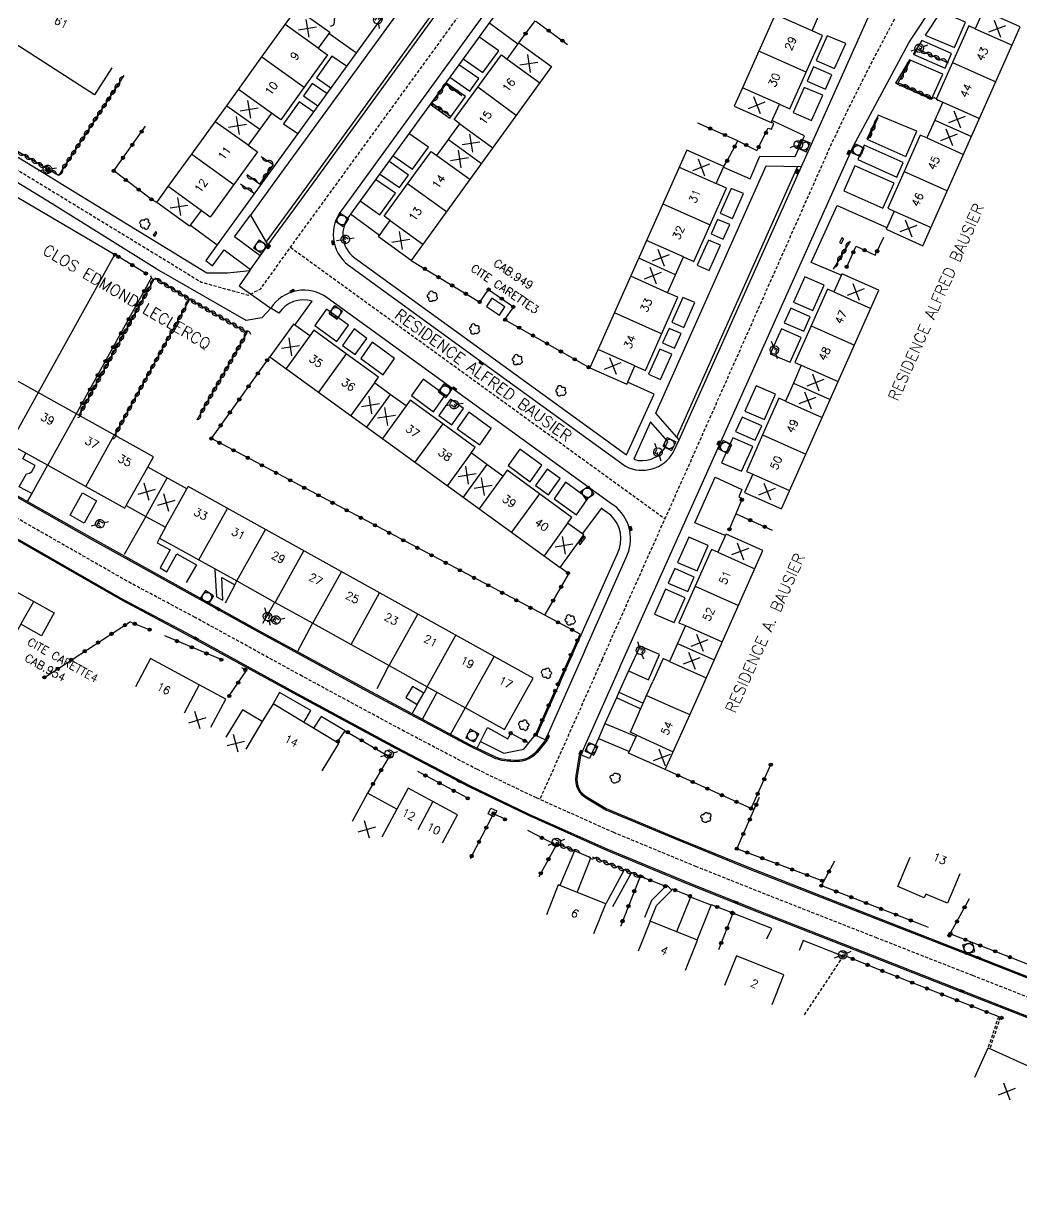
# Model space of a CAD drawing. Header units: millimetres. Extents: x 82000 to 83000, y 144000 to 145000.
# Drawn here: x 82499.8 to 82655.6, y 144637.3 to 144820.2 of the extents above; entities that cross this region are included whole.
import ezdxf
from ezdxf.enums import TextEntityAlignment as Align

# ---------------------------------------------------------------- set-up
doc = ezdxf.new("R2010")
doc.units = ezdxf.units.MM
doc.linetypes.add('DASHED', pattern=[0.75, 0.5, -0.25])
doc.layers.get('0').update_dxf_attribs({"linetype": 'CONTINUOUS'})
for name, color, linetype in [('W0001', 6, 'DASHED'), ('W0008', 7, 'CONTINUOUS'), ('W0100', 7, 'CONTINUOUS'), ('W0112', 1, 'DASHED'), ('W0300', 7, 'CONTINUOUS'), ('W0310', 3, 'CONTINUOUS'), ('W0322', 7, 'CONTINUOUS'), ('W0330', 7, 'CONTINUOUS'), ('W0334', 7, 'CONTINUOUS'), ('W0400', 7, 'CONTINUOUS'), ('W0420', 7, 'CONTINUOUS'), ('W0471', 7, 'CONTINUOUS'), ('W0984', 7, 'CONTINUOUS'), ('W0989', 7, 'CONTINUOUS'), ('W0991', 7, 'CONTINUOUS'), ('W1102', 7, 'CONTINUOUS')]:
    doc.layers.add(name, color=color, linetype=linetype)
doc.styles.get("Standard").update_dxf_attribs({"font": 'romans.shx', "width": 0.85})

# ---------------------------------------------------------------- blocks, each defined once
blk = doc.blocks.new('T471')
for p, q in [((-0.333334, 0.333334), (-0.333334, -0.333334)), ((-0.333334, 0.333334), (0.333334, 0.333334)), ((-0.333334, 0), (0, 0)), ((0.500001, 0.500001), (1.000002, 1.000002)), ((-0.500001, -0.500001), (-1.000002, -1.000002)), ((-0.333334, -0.333334), (0.333334, -0.333334))]:
    blk.add_line(p, q)
blk.add_ellipse((0, 0), major_axis=(0.471405, 0.471405), ratio=1, start_param=5.4977871438, end_param=11.780972451)
blk = doc.blocks.new('t310o')
at = {"color": 0, "linetype": 'Continuous'}
for centre, start, end in [((-0.5, 0.38), 216.8699, 323.1304), ((0.5, -0.37), 36.8699, 143.1303)]:
    blk.add_arc(centre, 0.625, start, end, dxfattribs=at)
blk = doc.blocks.new('t322o')
at = {"color": 0, "linetype": 'Continuous'}
for radius in [0.25, 0.15]:
    blk.add_circle((0, 0), radius, dxfattribs=at)
blk = doc.blocks.new('T300')
for p, q in [((-0.8, 0.51), (-0.86, 0.34)), ((-0.86, 0.34), (-0.86, 0.17)), ((-0.86, 0.17), (-0.74, 0.06)), ((-0.69, 0.63), (-0.8, 0.51)), ((-0.8, -0.06), (-0.74, 0.06)), ((-0.74, 0.06), (-0.69, 0.11)), ((-0.57, 0.69), (-0.69, 0.63)), ((-0.46, 0.69), (-0.57, 0.69)), ((-0.29, 0.63), (-0.46, 0.69)), ((-0.29, 0.63), (-0.17, 0.74)), ((-0.23, 0.57), (-0.29, 0.63)), ((-0.17, 0.74), (-0.06, 0.8)), ((-0.06, 0.8), (0.06, 0.8)), ((0.06, 0.8), (0.23, 0.74)), ((0.23, 0.74), (0.34, 0.63)), ((0.34, 0.63), (0.4, 0.51)), ((0.46, 0.46), (0.34, 0.46)), ((0.4, 0.51), (0.4, 0.46)), ((0.57, 0.4), (0.46, 0.46)), ((0.57, 0.4), (0.69, 0.29)), ((0.69, 0.29), (0.74, 0.17)), ((0.74, 0.06), (0.69, -0.17)), ((0.74, 0.17), (0.74, 0.06)), ((-0.8, -0.17), (-0.8, -0.06)), ((-0.8, -0.23), (-0.8, -0.17)), ((-0.74, -0.34), (-0.8, -0.23)), ((-0.69, -0.4), (-0.74, -0.34)), ((-0.51, -0.46), (-0.69, -0.4)), ((-0.4, -0.46), (-0.51, -0.46)), ((-0.4, -0.46), (-0.34, -0.46)), ((-0.34, -0.46), (-0.34, -0.4)), ((-0.34, -0.51), (-0.34, -0.46)), ((-0.29, -0.63), (-0.34, -0.51)), ((-0.17, -0.74), (-0.29, -0.63)), ((-0.06, -0.8), (-0.17, -0.74)), ((0.06, -0.8), (-0.06, -0.8)), ((0.17, -0.74), (0.06, -0.8)), ((0.23, -0.69), (0.17, -0.74)), ((0.29, -0.46), (0.23, -0.46)), ((0.29, -0.63), (0.23, -0.69)), ((0.46, -0.4), (0.29, -0.46)), ((0.34, -0.51), (0.29, -0.63)), ((0.34, -0.51), (0.34, -0.46)), ((0.57, -0.34), (0.46, -0.4)), ((0.63, -0.29), (0.57, -0.34)), ((0.69, -0.17), (0.63, -0.29))]:
    blk.add_line(p, q)
blk = doc.blocks.new('T400')
for p, q in [((-0.15, 0.3), (0.15, 0.3)), ((-0.15, -0.25), (-0.15, 0.3)), ((-0.15, 0.15), (0.15, 0.15)), ((-0.15, 0), (0.15, 0)), ((0.15, 0.3), (0.15, -0.25)), ((-0.15, -0.15), (0.15, -0.15)), ((-0.15, -0.25), (-0.15, -0.3)), ((-0.15, -0.3), (0.15, -0.3)), ((0.15, -0.3), (0.15, -0.25))]:
    blk.add_line(p, q)
blk = doc.blocks.new('T420')
for p, q in [((0.75, 0.75), (-0.75, 0.75)), ((-0.75, 0.75), (-0.75, -0.75)), ((0.75, 0.75), (0.75, -0.75)), ((0.75, -0.75), (-0.75, -0.75))]:
    blk.add_line(p, q)
blk.add_ellipse((0, 0), major_axis=(-0.53, 0.53), ratio=1, start_param=3.926991, end_param=10.210176)
blk = doc.blocks.new('t991o')
at = {"color": 0, "linetype": 'Continuous'}
for p, q in [((-1, 1), (1, -1)), ((-1, -1), (1, 1))]:
    blk.add_line(p, q, dxfattribs=at)
blk = doc.blocks.new('t112o')
at = {"color": 0, "linetype": 'Continuous'}
for p, q in [((-0.5, 0.5), (0.5, 0.5)), ((-0.5, -0.5), (-0.5, 0.5)), ((0.5, 0.5), (0.5, -0.5)), ((0.5, -0.5), (-0.5, -0.5))]:
    blk.add_line(p, q, dxfattribs=at)

msp = doc.modelspace()

# ---------------------------------------------------------------- linework, layer by layer
at = {"layer": 'W0001'}
msp.add_line((82590.14, 144720.84), (82580.4, 144698.96), dxfattribs=at)
at = {"layer": 'W0001', "flags": 128}
for points in [[(82486.32, 144804.93), (82527.55, 144779.75), (82534.9, 144777.74), (82536.81, 144778.71), (82541.46, 144785.2), (82588.43, 144849.77), (82595.67, 144859.7), (82606.17, 144874.07), (82619.35, 144892.23), (82630.12, 144907.05, 0.405562), (82629.42, 144912.56, 0.409888), (82623.9, 144912), (82620.22, 144907.09), (82621.93, 144899.43, -0.203088), (82620.64, 144894)], [(82590.14, 144720.84), (82604.02, 144751.9), (82625.97, 144801.36, -0.02377), (82644.37, 144835.9), (82656.98, 144849), (82678.01, 144877.92)]]:
    msp.add_lwpolyline(points, format="xyb", dxfattribs=at)
msp.add_lwpolyline([(82541.46, 144785.2), (82599.96, 144742.81)], dxfattribs=at)
at = {"layer": 'W0001'}
msp.add_lwpolyline([(82696.22, 144632.52), (82694.27, 144640.56), (82692.13, 144649.29, 0.211545), (82688.11, 144655.1, 0.04325), (82682.51, 144657.89), (82659.66, 144666.89), (82648.03, 144671.45), (82633.08, 144677.32), (82615.65, 144684.16), (82604.85, 144688.47), (82591.97, 144693.79), (82579.87, 144699.2), (82570.66, 144703.63), (82559.27, 144709.59), (82543.29, 144718.22), (82526.55, 144727.41), (82516.59, 144732.7), (82490.87, 144747.39)], format="xyb", dxfattribs=at)
at = {"layer": 'W0008'}
for points in [[(82487.43, 144806.25), (82504.89, 144795.63), (82505.18, 144795.45), (82528.39, 144781.22), (82531.63, 144781.19), (82535.13, 144781.56), (82537.93, 144785.52), (82543.21, 144792.75), (82585.97, 144851.56), (82616.89, 144894.02), (82618.21, 144895.88, 0.204059), (82618.93, 144898.91), (82616.93, 144907.8), (82621.5, 144913.88, -0.413291), (82631.33, 144914.94, -0.405562), (82632.55, 144905.22), (82608.74, 144872.41, 0.402832), (82610.99, 144864.14), (82642.55, 144850.19), (82646.09, 144848.6, 0.33182), (82654.53, 144850.79), (82675.57, 144879.71)], [(82592.92, 144719.61), (82629.37, 144801.06), (82637.99, 144817.05, -0.015417), (82646.57, 144829.58), (82651.35, 144836.1), (82680.45, 144876.12)], [(82587.36, 144722.06), (82593.88, 144736.76, 0.336362), (82592.42, 144744.54), (82591.27, 144745.37), (82566.64, 144763.22), (82547.17, 144777.3, 0.433841), (82538.38, 144775.71), (82537, 144774.19), (82534.56, 144773.77), (82520.6, 144781.79), (82504.23, 144791.98), (82485.21, 144803.61)], [(82517.99, 144570.84), (82528.08, 144575.26), (82542.47, 144581.22), (82559.14, 144588.08), (82569.27, 144592.16), (82610.48, 144608.96, -0.000649), (82666.74, 144631.93), (82679.08, 144637, -0.070105), (82683.49, 144638.59)]]:
    msp.add_lwpolyline(points, format="xyb", dxfattribs=at)
msp.add_lwpolyline([(82573.42, 144824.07), (82549.51, 144791.11, 0.419948), (82550.51, 144782.4), (82571.68, 144767.07), (82593.8, 144751, 0.397732), (82601.23, 144753.15), (82602.14, 144755.14), (82621.26, 144797.84), (82639.45, 144838.5, 0.283819), (82638.12, 144845.03, 0.076449), (82636.58, 144846.19), (82605.56, 144859.85, 0.347508), (82598.13, 144857.91)], format="xyb", close=True, dxfattribs=at)
at = {"layer": 'W0008', "flags": 128}
for points in [[(82587.36, 144722.06), (82581.29, 144708.33), (82581.53, 144708.23), (82580.03, 144706.37, -0.203352), (82577.25, 144704.9, -0.101216), (82573.55, 144705.32), (82569.49, 144707.29), (82553.41, 144715.9), (82535.97, 144725.4), (82510.4, 144739.58), (82490.34, 144750.9), (82454.08, 144771.33), (82430.13, 144784.81, -0.119046), (82426.17, 144788.5, -0.194916), (82424.71, 144795.71, -0.162122), (82427.96, 144801.55), (82429.39, 144802.85), (82429.52, 144802.7), (82441.26, 144812.31), (82448.13, 144817.76, -0.183849), (82454, 144819.62, -0.078978), (82461.1, 144818.07, -0.076469), (82468.05, 144814.04), (82485.21, 144803.61)], [(82489.5, 144744.97), (82515.25, 144730.26), (82525.23, 144724.97), (82541.96, 144715.78), (82557.97, 144707.14), (82569.41, 144701.15), (82578.7, 144696.68), (82590.87, 144691.24), (82603.81, 144685.89), (82614.63, 144681.58), (82632.06, 144674.73), (82647.01, 144668.86), (82658.64, 144664.3), (82681.49, 144655.3, -0.04325), (82686.66, 144652.73, -0.214349), (82689.41, 144648.71), (82690.61, 144643.82, -0.18763), (82690.29, 144641.4, -0.06081), (82689.1, 144639.75), (82688.92, 144639.9), (82688.4, 144639.6), (82683.49, 144638.59)], [(82592.92, 144719.61), (82586.78, 144705.84), (82586.57, 144705.89), (82586.02, 144702.66, 0.328322), (82587.83, 144699.07), (82590.69, 144697.37), (82601.87, 144692.7), (82612.89, 144688.21), (82624.44, 144683.68), (82647.17, 144674.78), (82671.25, 144665.32), (82685.08, 144659.89, -0.078821), (82690.54, 144656.69, -0.164736), (82694.86, 144649.74), (82696.68, 144644.35, 0.027847), (82697.35, 144642.69, 0.310995), (82699.57, 144641.39), (82699.62, 144641.59), (82700.66, 144641.5), (82711.09, 144641.95)]]:
    msp.add_lwpolyline(points, format="xyb", dxfattribs=at)
at = {"layer": 'W0100'}
for points in [[(82610.77, 144807.24), (82616.54, 144804.71), (82617.81, 144807.56), (82619.46, 144806.83), (82624.55, 144818.29), (82622.92, 144818.99), (82624.16, 144821.79), (82625.4, 144824.59), (82627.05, 144823.86), (82629.58, 144829.59), (82632.15, 144835.35), (82630.48, 144836.04), (82631.72, 144838.92), (82625.98, 144841.47), (82624.7, 144838.6), (82622.19, 144832.86), (82619.64, 144827.15), (82618.4, 144824.36), (82617.15, 144821.55), (82614.6, 144815.84), (82612.06, 144810.12)], [(82542.43, 144822.47), (82547.58, 144818.8), (82545.79, 144816.31), (82547.24, 144815.27), (82543.62, 144810.2), (82539.95, 144805.1), (82538.5, 144806.15), (82534.84, 144801.14), (82536.29, 144800.09), (82532.61, 144795.01), (82528.94, 144789.93), (82527.49, 144790.97), (82525.7, 144788.49), (82520.57, 144792.19), (82522.38, 144794.68), (82526.05, 144799.75), (82529.7, 144804.8), (82531.52, 144807.31), (82533.34, 144809.83), (82537, 144814.93), (82540.65, 144819.99)], [(82649.68, 144822.18), (82649.65, 144822.12), (82648.41, 144819.33), (82647.41, 144819.77), (82644.86, 144814.04), (82642.32, 144808.33), (82643.33, 144807.88), (82642.08, 144805.07), (82640.84, 144802.28), (82639.83, 144802.74), (82637.28, 144797.02), (82634.75, 144791.31), (82635.74, 144790.87), (82634.48, 144788.02), (82640.24, 144785.44), (82655.44, 144819.62)], [(82588.21, 144766.36), (82593.98, 144763.83), (82595.24, 144766.68), (82596.89, 144765.96), (82601.98, 144777.41), (82600.35, 144778.11), (82601.6, 144780.92), (82602.84, 144783.71), (82604.48, 144782.98), (82607.02, 144788.71), (82609.56, 144794.44), (82607.92, 144795.16), (82609.13, 144797.84), (82603.36, 144800.37)], [(82627.59, 144781.08), (82627.56, 144781.02), (82626.32, 144778.23), (82625.33, 144778.67), (82622.77, 144772.95), (82620.23, 144767.23), (82621.24, 144766.78), (82620, 144763.97), (82618.75, 144761.18), (82617.75, 144761.65), (82615.19, 144755.92), (82612.66, 144750.21), (82613.66, 144749.77), (82612.39, 144746.92), (82618.15, 144744.34), (82633.35, 144778.52)], [(82574.94, 144775.88), (82572.91, 144777.25), (82572.06, 144775.98), (82574.09, 144774.61)], [(82583.59, 144735.19), (82587.28, 144740.28), (82584.75, 144742.11), (82585.41, 144743.02), (82580.35, 144746.7), (82575.28, 144750.38), (82574.63, 144749.48), (82572.15, 144751.28), (82569.67, 144753.08), (82570.31, 144753.96), (82565.24, 144757.65), (82560.17, 144761.32), (82559.53, 144760.42), (82557.04, 144762.23), (82554.56, 144764.02), (82555.23, 144764.91), (82550.16, 144768.59), (82545.1, 144772.26), (82544.46, 144771.38), (82541.94, 144773.2), (82538.22, 144768.11)], [(82439.96, 144753.64), (82444.42, 144761.69), (82450.54, 144758.3), (82456.48, 144755.02), (82462.43, 144751.74), (82468.37, 144748.43), (82474.32, 144745.12), (82480.28, 144741.82), (82486.19, 144738.49), (82492.14, 144735.18), (82498.24, 144731.78), (82498.18, 144731.67), (82501.35, 144729.9), (82504.57, 144728.09), (82502.57, 144724.53), (82499.36, 144726.33), (82497.99, 144723.9), (82494.85, 144725.64), (82493.79, 144723.73)]]:
    msp.add_lwpolyline(points, close=True, dxfattribs=at)
for points in [[(82513.56, 144813.25), (82510.86, 144809.04), (82493.84, 144819.95), (82496.53, 144824.16)], [(82582.24, 144813.44), (82560.3, 144783.12), (82555.2, 144786.82), (82557.04, 144789.37), (82556.09, 144790.06), (82559.74, 144795.12), (82563.43, 144800.19), (82564.32, 144799.55), (82566.03, 144801.87), (82566.26, 144802.18), (82567.93, 144804.49), (82567.03, 144805.15), (82570.7, 144810.19), (82574.41, 144815.25), (82575.29, 144814.61), (82577.14, 144817.14), (82582.24, 144813.44)], [(82497.62, 144754.46), (82503.56, 144751.16), (82509.49, 144747.87), (82515.6, 144744.48), (82515.82, 144744.87), (82518.88, 144743.17), (82521.95, 144741.47), (82521.02, 144739.79), (82527.15, 144736.39), (82533.08, 144733.1), (82539.07, 144729.73), (82544.97, 144726.48), (82550.92, 144723.19), (82556.87, 144719.87), (82562.82, 144716.58), (82568.78, 144713.27), (82574.88, 144709.88), (82579.36, 144717.92), (82525.49, 144747.82), (82525.29, 144747.47), (82519.16, 144750.88), (82520.04, 144752.46), (82484.04, 144772.5)], [(82609.48, 144740.42), (82609.45, 144740.36), (82608.21, 144737.57), (82607.22, 144738.01), (82604.66, 144732.28), (82602.12, 144726.56), (82603.13, 144726.12), (82601.89, 144723.31), (82600.64, 144720.52), (82599.64, 144720.98), (82598.03, 144717.37)], [(82599.99, 144703.64), (82604.81, 144714.39), (82615.24, 144737.85), (82609.48, 144740.42)], [(82529.01, 144710.24), (82531.36, 144714.65), (82527.2, 144716.86), (82519.62, 144720.97), (82517.24, 144716.57)], [(82599.99, 144703.64), (82594.26, 144706.19), (82595.55, 144709.01), (82594.54, 144709.47), (82597.08, 144715.21), (82598.03, 144717.37)], [(82546.4, 144703.46), (82548.99, 144707.73), (82538.77, 144713.92), (82537.03, 144711.12), (82533.94, 144712.97), (82531.38, 144708.68)], [(82565.19, 144692.17), (82567.56, 144696.57), (82559.85, 144700.73), (82558.09, 144697.46), (82553.48, 144699.94), (82551.11, 144695.54)], [(82646.01, 144687.36), (82644.08, 144682.75), (82640.68, 144684.18), (82640.45, 144683.62), (82637.05, 144685.05), (82636.32, 144685.35), (82638.25, 144689.96)], [(82588.86, 144678.04), (82590.7, 144682.69), (82583.28, 144685.62), (82581.44, 144680.97)], [(82603.16, 144672.33), (82605.02, 144676.97), (82597.61, 144679.94), (82595.75, 144675.3)], [(82616.69, 144666.94), (82618.53, 144671.59), (82611.11, 144674.54), (82609.26, 144669.89)], [(82648.35, 144655.6), (82650.4, 144660.16), (82660.44, 144655.66), (82658.39, 144651.1)]]:
    msp.add_lwpolyline(points, dxfattribs=at)
at = {"layer": 'W0112'}
for p, q in [((82652.04, 144665.04), (82650.4, 144660.16)), ((82652.32, 144664.93), (82650.67, 144660.04))]:
    msp.add_line(p, q, dxfattribs=at)
msp.add_lwpolyline([(82627.76, 144674.52), (82621.55, 144665.16)], dxfattribs=at)
at = {"layer": 'W0310'}
for p, q in [((82508.42, 144758.93), (82520.23, 144780.31)), ((82514, 144755.82), (82525.69, 144776.99))]:
    msp.add_line(p, q, dxfattribs=at)
for points in [[(82638.92, 144815.32), (82639.36, 144816.18), (82644.19, 144814.03)], [(82641.7, 144808.45), (82636.36, 144810.88), (82638.32, 144814.4)], [(82566.38, 144805.67), (82563.56, 144807.7), (82565.77, 144810.68), (82568.21, 144808.89)], [(82631.67, 144802.07), (82633.24, 144805.45)], [(82536.87, 144799.4), (82538.78, 144798.12), (82536.6, 144795.04), (82534.68, 144796.5)], [(82533.66, 144795.11), (82535.85, 144793.58)], [(82628.85, 144786.18), (82626.22, 144781.8)], [(82526.89, 144758.27), (82534.72, 144771.89), (82525.73, 144777.05), (82520.27, 144780.37)], [(82585.67, 144691.02), (82583.24, 144691.96)], [(82593.6, 144687.96), (82588.62, 144689.93)], [(82595.93, 144686.95), (82594.71, 144687.51)]]:
    msp.add_lwpolyline(points, dxfattribs=at)
at = {"layer": 'W0310', "flags": 128}
msp.add_lwpolyline([(82515.44, 144812.04), (82505.23, 144796.43), (82491.08, 144804.68)], dxfattribs=at)
at = {"layer": 'W0310'}
msp.add_lwpolyline([(82550.84, 144782.16, 0.000276), (82550.85, 144782.15, 0.44024)], format="xyb", dxfattribs=at)
at = {"layer": 'W0322'}
for p, q in [((82577.14, 144817.14), (82579.65, 144820.59)), ((82579.77, 144820.5), (82584.74, 144816.88)), ((82611.33, 144801.85), (82605.08, 144804.6)), ((82502.07, 144762.46), (82514.05, 144784.06)), ((82508.01, 144759.16), (82519.82, 144780.53)), ((82610.02, 144741.16), (82612.05, 144745.99))]:
    msp.add_line(p, q, dxfattribs=at)
for points in [[(82513.85, 144797.15), (82518.83, 144804.13)], [(82609.67, 144798.72), (82611.33, 144801.85), (82614.3, 144800.31), (82616.09, 144803.8)], [(82484.39, 144802.09), (82493.35, 144796.23), (82514.05, 144784.06)], [(82519.74, 144792.69), (82513.85, 144797.15)], [(82628.33, 144782.16), (82629.79, 144785.38), (82632.79, 144783.99), (82634.13, 144786.76)], [(82518.88, 144781.12), (82514.05, 144784.06)], [(82560.3, 144783.12), (82571.05, 144776.63), (82572.41, 144778.6), (82576.27, 144775.91), (82574.9, 144773.95), (82588.21, 144766.36)], [(82581.16, 144727.73), (82529.1, 144755.34), (82538.22, 144768.11)], [(82611.05, 144743.6), (82616.67, 144741.05)], [(82583.23, 144716.96), (82586.7, 144724.8), (82581.16, 144727.73), (82584.91, 144734.22), (82583.59, 144735.19)], [(82503.02, 144718.04), (82516.47, 144726.75)], [(82519.46, 144725.48), (82516.58, 144726.63)], [(82530.65, 144720.81), (82521.81, 144724.5)], [(82531.9, 144715.13), (82534.58, 144719.09), (82533.86, 144719.5)], [(82575.85, 144709.33), (82578.66, 144707.79), (82579.74, 144709.08), (82582.82, 144716)], [(82548.86, 144708.01), (82550.01, 144709.7), (82556.89, 144705.69), (82553.48, 144699.94)], [(82613.4, 144697.57), (82616.49, 144704.44)], [(82569.14, 144699.15), (82561.35, 144703.35)], [(82613.4, 144697.57), (82599.99, 144703.64)], [(82611.17, 144691.28), (82614.73, 144699.32)], [(82573.18, 144696.8), (82569.53, 144689.69)], [(82574.96, 144695.87), (82573.23, 144696.71)], [(82582.95, 144691.83), (82578.52, 144694.11)], [(82582.95, 144691.83), (82580.24, 144686.86)], [(82624.5, 144686.28), (82611.17, 144691.28)], [(82624.37, 144685.51), (82626.47, 144689.37)], [(82596.06, 144686.96), (82593, 144679.15)], [(82599.99, 144685.42), (82596.06, 144686.96)], [(82603.86, 144683.87), (82601.09, 144684.98)], [(82624.37, 144685.51), (82639.99, 144679.43)], [(82610.43, 144681.27), (82607.24, 144682.51)], [(82644.35, 144677.72), (82647.49, 144683.48)], [(82610.57, 144681.19), (82608.31, 144675.46)], [(82644.53, 144677.98), (82688.85, 144660.66), (82692.66, 144658.97)], [(82652.51, 144664.86), (82633.55, 144672.33), (82627.84, 144674.65)]]:
    msp.add_lwpolyline(points, dxfattribs=at)
at = {"layer": 'W0330'}
msp.add_lwpolyline([(82518.87, 144743.18), (82515.51, 144737.23)], dxfattribs=at)
at = {"layer": 'W0334'}
for p, q in [((82590.01, 144744.44), (82587.04, 144740.45)), ((82532.76, 144732.5), (82533.09, 144733.09)), ((82561.26, 144713.81), (82562.27, 144715.58)), ((82639.99, 144679.43), (82641.06, 144679.04))]:
    msp.add_line(p, q, dxfattribs=at)
for points in [[(82619.6, 144913.73), (82615.39, 144908.13), (82617.52, 144898.63, -0.201871), (82617.05, 144896.72), (82615.72, 144894.86), (82585.46, 144853.29), (82579.58, 144854.05), (82530.03, 144785.59)], [(82637.03, 144844, 0.069437), (82635.98, 144844.83), (82604.96, 144858.49, 0.346809), (82599.32, 144857.02), (82574.62, 144823.19), (82550.81, 144790.37), (82550.67, 144790.17, 0.418435), (82551.41, 144783.6), (82572.56, 144768.28), (82593.92, 144752.77), (82598.26, 144762.28), (82594.11, 144764.14)], [(82542.15, 144773.05), (82544.84, 144776.81, 0.333498), (82539.64, 144774.9), (82538.38, 144775.71)], [(82585.95, 144722.68), (82592.53, 144737.4, 0.3339), (82591.47, 144743.37), (82590.46, 144744.1), (82590, 144744.44)], [(82586.78, 144705.84), (82586.64, 144705.1), (82586.22, 144702.63, 0.32889), (82587.92, 144699.25), (82590.78, 144697.55), (82601.95, 144692.88), (82612.97, 144688.4), (82624.51, 144683.87), (82647.25, 144674.97), (82671.33, 144665.5), (82685.15, 144660.08, -0.078821), (82690.67, 144656.84, -0.164543), (82695.05, 144649.79), (82696.87, 144644.41, 0.027847), (82697.53, 144642.77, 0.264616), (82699.2, 144641.59), (82699.62, 144641.59)]]:
    msp.add_lwpolyline(points, format="xyb", dxfattribs=at)
for points in [[(82585.97, 144851.56), (82580.33, 144852.3), (82539.27, 144795.84), (82535.2, 144790.21), (82537.93, 144785.52)], [(82537.65, 144785.99), (82542.8, 144793.05), (82585.41, 144851.64)], [(82576.99, 144816.94), (82572.61, 144820.14)], [(82547.45, 144818.62), (82551.64, 144815.68)], [(82568.42, 144814.65), (82571.51, 144812.49), (82573.99, 144815.89), (82570.9, 144818.06)], [(82550.21, 144813.47), (82547.91, 144815.05), (82545.52, 144811.68), (82547.78, 144810.12)], [(82566.34, 144811.77), (82569.45, 144809.6), (82570.86, 144811.55), (82567.75, 144813.72)], [(82547.15, 144809.24), (82544.87, 144810.8), (82543.47, 144808.84), (82545.73, 144807.28)], [(82563.27, 144807.54), (82566.36, 144805.38), (82568.79, 144808.73), (82565.7, 144810.89)], [(82545.06, 144806.36), (82542.83, 144807.9), (82540.37, 144804.47), (82542.59, 144802.95)], [(82609.07, 144797.7), (82613.27, 144795.9), (82614.78, 144799.42), (82620.29, 144799.36), (82621.76, 144802.61), (82616.66, 144804.98)], [(82616.09, 144803.8), (82616.56, 144803.64), (82616.96, 144804.52), (82616.51, 144804.73)], [(82557.47, 144799.55), (82560.54, 144797.42), (82563.02, 144800.83), (82559.95, 144802.96)], [(82555.38, 144796.68), (82558.49, 144794.52), (82559.9, 144796.48), (82556.8, 144798.63)], [(82602.14, 144755.14), (82598.51, 144759.32), (82615.76, 144797.92), (82621.26, 144797.84)], [(82601.78, 144755.56), (82620.71, 144797.85)], [(82609.13, 144797.84), (82609.67, 144798.72)], [(82552.32, 144792.45), (82555.42, 144790.29), (82557.84, 144793.65), (82554.75, 144795.8)], [(82520.57, 144792.19), (82519.74, 144792.69)], [(82627.48, 144780.84), (82622.78, 144782.85), (82626.82, 144791.74), (82634.59, 144788.27)], [(82536.75, 144783.85), (82532.71, 144786.82), (82535.2, 144790.21)], [(82555.37, 144787.07), (82550.81, 144790.37)], [(82525.83, 144788.67), (82530.03, 144785.59), (82528.22, 144783.12), (82529.28, 144782.31), (82531.11, 144784.79), (82535.24, 144781.71)], [(82501.04, 144746.74), (82499.1, 144747.81), (82500.24, 144749.84), (82500.71, 144749.91), (82501.04, 144750.18), (82501.58, 144751.11), (82499.64, 144752.18), (82500.14, 144753.06)], [(82503.51, 144751.19), (82501.04, 144746.74), (82500.34, 144745.49)], [(82609.37, 144740.17), (82604.61, 144742.16), (82607.79, 144749.3), (82611.95, 144747.4), (82611.47, 144746.21), (82612.05, 144745.99)], [(82521.02, 144739.79), (82520.62, 144739.06), (82522.67, 144737.95), (82521.09, 144735.12), (82522.13, 144734.53), (82523.73, 144737.34), (82526.77, 144735.62), (82525.17, 144732.85)], [(82529.66, 144734.86), (82529.92, 144730.61), (82530.92, 144730.08), (82530.76, 144733.61), (82532.76, 144732.5), (82531.24, 144729.62)], [(82537.15, 144726.51), (82539.02, 144729.76)], [(82544.91, 144726.52), (82542.54, 144722.08)], [(82581.25, 144708.27), (82579.89, 144708.89), (82585.95, 144722.68)], [(82556.84, 144719.89), (82554.97, 144716.27)], [(82594.24, 144719.04), (82592.74, 144715.71), (82592.38, 144714.83), (82590.58, 144710.82), (82589.54, 144708.5), (82588.15, 144705.35), (82586.83, 144705.95)], [(82543.57, 144711.01), (82544.66, 144712.86), (82539.76, 144715.68), (82538.77, 144713.92)], [(82562.82, 144716.58), (82562.27, 144715.58), (82560.54, 144716.59), (82559.49, 144714.89), (82561.26, 144713.81), (82560.47, 144712.39)], [(82562.07, 144711.53), (82564.38, 144715.71)], [(82592.74, 144715.71), (82596.56, 144714.03)], [(82568.75, 144713.29), (82566.44, 144709.17)], [(82596.15, 144713.11), (82592.38, 144714.83)], [(82550.01, 144709.7), (82546.25, 144711.95), (82545.08, 144710.1)], [(82570.63, 144706.96), (82571.16, 144708.04), (82572.21, 144710.21), (82575.42, 144708.45), (82575.85, 144709.33)], [(82590.58, 144710.82), (82595.44, 144708.78)], [(82571.16, 144708.04), (82574.79, 144706.2), (82577.89, 144706.8), (82578.66, 144707.79)], [(82589.54, 144708.5), (82594.39, 144706.47)], [(82586.25, 144684.45), (82588.38, 144689.84), (82585.84, 144690.95), (82583.55, 144685.51)], [(82591.8, 144682.24), (82594.71, 144687.51), (82593.6, 144687.96), (82590.7, 144682.69)], [(82597.63, 144679.94), (82598.63, 144682.42), (82601.04, 144684.81), (82600.23, 144685.6), (82597.82, 144683.21), (82596.75, 144680.55)], [(82604.95, 144677), (82607.15, 144682.48), (82603.95, 144683.73), (82601.76, 144678.28)], [(82615.88, 144677.18), (82616.62, 144678.81), (82610.57, 144681.19)], [(82627.75, 144674.49), (82621.54, 144676.95), (82620.92, 144675.36)]]:
    msp.add_lwpolyline(points, dxfattribs=at)
for points in [[(82646.87, 144820.37), (82643.05, 144822.05), (82640.57, 144818.34), (82645.15, 144816.43)], [(82623.57, 144814.37), (82626.45, 144813.12), (82628.19, 144817.01), (82625.29, 144818.25)], [(82644.71, 144815.45), (82640.04, 144817.5), (82638.69, 144815.37), (82643.72, 144813.19)], [(82643.32, 144812.23), (82638.16, 144814.47), (82635.97, 144810.84), (82641.57, 144808.35)], [(82626.02, 144812.16), (82623.14, 144813.41), (82622.14, 144811.15), (82625, 144809.88)], [(82624.58, 144808.96), (82621.71, 144810.18), (82619.96, 144806.24), (82622.82, 144805)], [(82639.29, 144803.35), (82633.27, 144805.84), (82631.48, 144802.1), (82637.57, 144799.4)], [(82637.13, 144798.43), (82631.05, 144801.14), (82630.06, 144798.89), (82636.15, 144796.17)], [(82635.74, 144795.2), (82629.62, 144797.92), (82627.87, 144794.04), (82633.99, 144791.33)], [(82608.59, 144790.52), (82610.5, 144789.7), (82612.23, 144793.59), (82610.31, 144794.41)], [(82607.16, 144787.3), (82609.05, 144786.47), (82610.07, 144788.74), (82608.16, 144789.57)], [(82520.36, 144787.61), (82520.01, 144787.09), (82520.26, 144786.92), (82520.61, 144787.44)], [(82604.99, 144782.4), (82606.87, 144781.58), (82608.63, 144785.53), (82606.73, 144786.34)], [(82627.5, 144785.81), (82627.85, 144786.52), (82627.57, 144786.66), (82627.21, 144785.96)], [(82623.06, 144775.33), (82624.79, 144779.27), (82621.77, 144780.58), (82620.01, 144776.63)], [(82601, 144773.49), (82602.88, 144772.67), (82604.62, 144776.56), (82602.73, 144777.37)], [(82548.7, 144770.48), (82550.54, 144773.06), (82547.09, 144775.56), (82545.28, 144773)], [(82618.57, 144773.42), (82621.64, 144772.09), (82622.63, 144774.36), (82619.59, 144775.7)], [(82551.57, 144768.45), (82553.4, 144770.98), (82551.39, 144772.45), (82549.56, 144769.88)], [(82599.57, 144770.27), (82601.44, 144769.44), (82602.46, 144771.72), (82600.58, 144772.53)], [(82621.23, 144771.13), (82618.14, 144772.46), (82616.4, 144768.57), (82619.48, 144767.25)], [(82555.93, 144765.31), (82557.73, 144767.84), (82554.24, 144770.39), (82552.43, 144767.82)], [(82597.4, 144765.37), (82599.25, 144764.56), (82601.02, 144768.5), (82599.14, 144769.3)], [(82563.78, 144759.53), (82565.62, 144762.11), (82562.16, 144764.61), (82560.35, 144762.05)], [(82612.4, 144759.62), (82615.48, 144758.31), (82617.21, 144762.25), (82614.17, 144763.57)], [(82566.65, 144757.5), (82568.48, 144760.03), (82566.47, 144761.5), (82564.64, 144758.93)], [(82571.01, 144754.36), (82572.81, 144756.89), (82569.32, 144759.44), (82567.51, 144756.87)], [(82611.98, 144758.69), (82610.97, 144756.41), (82614.06, 144755.07), (82615.05, 144757.33)], [(82608.8, 144751.56), (82611.9, 144750.23), (82613.65, 144754.1), (82610.54, 144755.45)], [(82578.89, 144748.59), (82580.72, 144751.17), (82577.27, 144753.67), (82575.46, 144751.11)], [(82581.75, 144746.56), (82583.59, 144749.09), (82581.57, 144750.56), (82579.74, 144748)], [(82586.12, 144743.42), (82587.92, 144745.95), (82584.42, 144748.5), (82582.62, 144745.93)], [(82511.17, 144745.63), (82509.23, 144742.11), (82507.04, 144743.36), (82508.99, 144746.88)], [(82586.78, 144739.39), (82586.47, 144738.92), (82586.72, 144738.74), (82587.04, 144739.22)], [(82587.26, 144740.06), (82586.82, 144739.47), (82587.07, 144739.28), (82587.51, 144739.88)], [(82604.95, 144734.67), (82606.68, 144738.61), (82603.67, 144739.92), (82601.9, 144735.97)], [(82600.46, 144732.76), (82603.53, 144731.43), (82604.52, 144733.69), (82601.48, 144735.04)], [(82603.12, 144730.47), (82600.04, 144731.8), (82598.3, 144727.91), (82601.37, 144726.59)], [(82594.24, 144719.04), (82597.37, 144717.64), (82599.1, 144721.59), (82596.06, 144722.91)]]:
    msp.add_lwpolyline(points, close=True, dxfattribs=at)
at = {"layer": 'W0334', "flags": 128}
for points in [[(82581.29, 144708.33), (82581.03, 144707.93), (82579.87, 144706.5, -0.203352), (82577.24, 144705.1, -0.10084), (82573.63, 144705.51), (82569.58, 144707.47), (82553.5, 144716.07), (82536.06, 144725.58), (82510.5, 144739.76), (82490.44, 144751.08), (82454.18, 144771.5), (82430.23, 144784.98, -0.119046), (82426.34, 144788.61, -0.194916), (82424.91, 144795.67, -0.16211), (82428.09, 144801.4), (82428.9, 144802.13), (82429.52, 144802.7)], [(82489.4, 144744.8), (82515.16, 144730.08), (82525.14, 144724.79), (82541.86, 144715.6), (82557.87, 144706.96), (82569.32, 144700.97), (82578.62, 144696.5), (82590.79, 144691.06), (82603.73, 144685.71), (82614.55, 144681.39), (82631.99, 144674.54), (82646.94, 144668.67), (82658.57, 144664.11), (82681.42, 144655.12, -0.04325), (82686.56, 144652.56, -0.214626), (82689.22, 144648.67), (82690.41, 144643.78, -0.18763), (82690.11, 144641.5, -0.052019), (82689.15, 144640.1), (82688.92, 144639.9)]]:
    msp.add_lwpolyline(points, format="xyb", dxfattribs=at)
msp.add_lwpolyline([(82535.13, 144781.56), (82533.44, 144779.2), (82538.38, 144775.71)], dxfattribs=at)
at = {"layer": 'W0334'}
msp.add_lwpolyline([(82597.71, 144757.94), (82595.08, 144752.09, 0.34845), (82599.9, 144753.85), (82600.37, 144754.88)], format="xyb", close=True, dxfattribs=at)
at = {"layer": 'W1102'}
for p, q in [((82545.79, 144816.31), (82540.65, 144819.99)), ((82537, 144814.93), (82543.62, 144810.2)), ((82575.29, 144814.61), (82580.4, 144810.89)), ((82576.72, 144805.81), (82570.7, 144810.19)), ((82538.5, 144806.15), (82533.34, 144809.83)), ((82531.52, 144807.31), (82536.67, 144803.64)), ((82534.84, 144801.14), (82529.7, 144804.8)), ((82567.93, 144804.49), (82573.06, 144800.76)), ((82566.14, 144802.03), (82571.27, 144798.29)), ((82526.05, 144799.75), (82532.61, 144795.01)), ((82564.32, 144799.55), (82569.49, 144795.82)), ((82602.17, 144797.7), (82607.92, 144795.16)), ((82527.49, 144790.97), (82522.38, 144794.68)), ((82565.81, 144790.73), (82559.74, 144795.12)), ((82599.62, 144791.98), (82607.02, 144788.71)), ((82497.62, 144754.46), (82502.07, 144762.46)), ((82503.56, 144751.16), (82508.01, 144759.16)), ((82509.49, 144747.87), (82513.93, 144755.86)), ((82515.82, 144744.87), (82519.16, 144750.88)), ((82518.88, 144743.17), (82522.22, 144749.18)), ((82521.95, 144741.47), (82525.29, 144747.47)), ((82527.15, 144736.39), (82531.61, 144744.42)), ((82533.08, 144733.1), (82537.54, 144741.13)), ((82539.07, 144729.73), (82543.54, 144737.8)), ((82544.97, 144726.48), (82549.44, 144734.53)), ((82499.36, 144726.33), (82501.35, 144729.9)), ((82550.92, 144723.19), (82555.38, 144731.23)), ((82556.87, 144719.87), (82561.34, 144727.92)), ((82562.82, 144716.58), (82567.29, 144724.62)), ((82568.78, 144713.27), (82573.25, 144721.31)), ((82527.2, 144716.86), (82524.84, 144712.46)), ((82597.08, 144715.21), (82601.65, 144713.19)), ((82601.65, 144713.19), (82603.83, 144712.22)), ((82537.03, 144711.12), (82534.47, 144706.83)), ((82595.55, 144709.01), (82600.09, 144706.93)), ((82600.09, 144706.93), (82601.23, 144706.42)), ((82563.7, 144698.65), (82561.33, 144694.24)), ((82558.09, 144697.46), (82555.71, 144693.06))]:
    msp.add_line(p, q, dxfattribs=at)
at = {"layer": 'W1102', "flags": 128}
for points in [[(82622.92, 144818.99), (82617.15, 144821.55)], [(82648.41, 144819.33), (82654.17, 144816.76)], [(82621.99, 144812.55), (82614.6, 144815.84)], [(82644.86, 144814.04), (82651.62, 144811.04)], [(82617.81, 144807.56), (82612.06, 144810.12)], [(82643.33, 144807.88), (82649.08, 144805.32)], [(82642.08, 144805.07), (82647.83, 144802.52)], [(82640.84, 144802.28), (82646.59, 144799.72)], [(82637.28, 144797.02), (82644.05, 144794.01)], [(82635.74, 144790.87), (82641.51, 144788.3)], [(82602.84, 144783.71), (82597.08, 144786.27)], [(82601.6, 144780.92), (82595.84, 144783.48)], [(82600.35, 144778.11), (82594.59, 144780.67)], [(82626.32, 144778.23), (82632.08, 144775.67)], [(82599.43, 144771.67), (82592.04, 144774.96)], [(82622.77, 144772.95), (82629.53, 144769.94)], [(82544.46, 144771.38), (82540.76, 144766.27)], [(82550.16, 144768.59), (82545.81, 144762.6)], [(82595.24, 144766.68), (82589.49, 144769.24)], [(82621.24, 144766.78), (82626.99, 144764.22)], [(82554.56, 144764.02), (82550.87, 144758.93)], [(82620, 144763.97), (82625.74, 144761.42)], [(82557.04, 144762.23), (82553.35, 144757.13)], [(82618.75, 144761.18), (82624.5, 144758.62)], [(82559.53, 144760.42), (82555.83, 144755.33)], [(82565.24, 144757.65), (82560.9, 144751.66)], [(82615.19, 144755.92), (82621.96, 144752.91)], [(82569.67, 144753.08), (82565.97, 144747.98)], [(82572.15, 144751.28), (82568.44, 144746.18)], [(82613.66, 144749.77), (82619.42, 144747.2)], [(82574.63, 144749.48), (82570.93, 144744.38)], [(82580.35, 144746.7), (82575.99, 144740.7)], [(82584.75, 144742.11), (82581.06, 144737.03)], [(82608.21, 144737.57), (82613.97, 144735)], [(82604.66, 144732.28), (82611.42, 144729.28)], [(82603.13, 144726.12), (82608.88, 144723.56)], [(82601.89, 144723.31), (82607.63, 144720.75)], [(82600.64, 144720.52), (82606.39, 144717.96)]]:
    msp.add_lwpolyline(points, dxfattribs=at)
at = {"layer": 'W1102'}
msp.add_lwpolyline([(82557.04, 144789.37), (82562.15, 144785.69)], dxfattribs=at)

# ---------------------------------------------------------------- block references
at = {"layer": 'W0112', "rotation": 62.7960902050287}
msp.add_blockref('t112o', (82572.99, 144696.95), dxfattribs=at)
at = {"layer": 'W0300'}
for p, rotation in [((82518.69, 144788.92), 148.481094990689), ((82563.65, 144777.44), 324.098152301014), ((82570.24, 144772.31), 324.098152301014), ((82576.92, 144767.52), 324.086276331157), ((82583.73, 144762.67), 324.086276331157), ((82585.19, 144726.9), 332.0967536538799), ((82581.39, 144718.75), 155.105069661928), ((82577.85, 144710.66), 155.105069661928), ((82592.13, 144702.26), 245.788841976709), ((82606.3, 144696.1), 245.788841976709)]:
    msp.add_blockref('T300', p, dxfattribs=dict(at, rotation=rotation))
at = {"layer": 'W0310'}
for p, rotation in [((82548.31, 144820.56), 232.938888115875), ((82640.77, 144815.55), 336.055443597291), ((82641.91, 144815.04), 336.055443597291), ((82637.76, 144813.4), 60.9179821845768), ((82643.05, 144814.54), 336.055443597291), ((82514.76, 144811), 236.813987725688), ((82637.15, 144812.31), 60.9179821845768), ((82514.08, 144809.95), 236.813987725688), ((82565.21, 144809.93), 53.5707995236815), ((82567.03, 144809.76), 323.836768634599), ((82637.15, 144810.52), 155.508947784494), ((82638.29, 144810.01), 155.508947784494), ((82639.43, 144809.49), 155.508947784494), ((82512.71, 144807.86), 236.813987725688), ((82513.39, 144808.9), 236.813987725688), ((82564.47, 144808.93), 53.5707995236815), ((82640.57, 144808.97), 155.508947784494), ((82641.7, 144808.45), 155.508947784494), ((82511.34, 144805.77), 236.813987725688), ((82512.02, 144806.81), 236.813987725688), ((82564.35, 144807.13), 144.28371890584), ((82565.37, 144806.4), 144.28371890584), ((82509.97, 144803.67), 236.813987725688), ((82510.65, 144804.72), 236.813987725688), ((82632.72, 144804.33), 65.04327935788629), ((82509.29, 144802.63), 236.813987725688), ((82632.19, 144803.2), 65.04327935788629), ((82507.92, 144800.53), 236.813987725688), ((82508.6, 144801.58), 236.813987725688), ((82499.75, 144799.63), 149.7743920852919), ((82500.83, 144799), 149.7743920852919), ((82501.91, 144798.37), 149.7743920852919), ((82506.55, 144798.44), 236.813987725688), ((82507.23, 144799.49), 236.813987725688), ((82537.91, 144798.7), 325.9861685481711), ((82502.99, 144797.74), 149.7743920852919), ((82504.07, 144797.11), 149.7743920852919), ((82505.86, 144797.4), 236.813987725688), ((82537.94, 144796.93), 234.691373218901), ((82535.46, 144795.91), 142.863123977747), ((82537.22, 144795.91), 234.691373218901), ((82534.69, 144794.39), 325.068195677556), ((82627.57, 144784.04), 239.017973805255), ((82628.21, 144785.11), 239.017973805255), ((82626.92, 144782.97), 239.017973805255), ((82520.45, 144780.26), 148.708868936849), ((82519.02, 144778.12), 61.07835510704197), ((82519.63, 144779.21), 61.07835510704197), ((82521.52, 144779.61), 148.708868936849), ((82522.58, 144778.97), 148.708868936849), ((82523.65, 144778.32), 148.708868936849), ((82518.42, 144777.03), 61.07835510704197), ((82524.72, 144777.67), 148.708868936849), ((82525.73, 144777.05), 150.1275526766578), ((82526.81, 144776.43), 150.1275526766578), ((82517.21, 144774.84), 61.07835510704197), ((82517.81, 144775.93), 61.07835510704197), ((82524.48, 144774.8), 61.07835510704197), ((82525.09, 144775.89), 61.07835510704197), ((82527.9, 144775.81), 150.1275526766578), ((82528.98, 144775.19), 150.1275526766578), ((82530.06, 144774.56), 150.1275526766578), ((82516, 144772.65), 61.07835510704197), ((82516.6, 144773.74), 61.07835510704197), ((82523.27, 144772.61), 61.07835510704197), ((82523.88, 144773.71), 61.07835510704197), ((82531.15, 144773.94), 150.1275526766578), ((82532.23, 144773.32), 150.1275526766578), ((82533.32, 144772.7), 150.1275526766578), ((82515.4, 144771.55), 61.07835510704197), ((82522.67, 144771.52), 61.07835510704197), ((82534.4, 144772.07), 150.1275526766578), ((82534.27, 144771.12), 60.12755267669065), ((82514.19, 144769.37), 61.07835510704197), ((82514.79, 144770.46), 61.07835510704197), ((82521.46, 144769.33), 61.07835510704197), ((82522.07, 144770.42), 61.07835510704197), ((82533.03, 144768.96), 60.12755267669065), ((82533.65, 144770.04), 60.12755267669065), ((82512.98, 144767.18), 61.07835510704197), ((82513.58, 144768.27), 61.07835510704197), ((82520.25, 144767.14), 61.07835510704197), ((82520.86, 144768.24), 61.07835510704197), ((82532.41, 144767.87), 60.12755267669065), ((82512.37, 144766.08), 61.07835510704197), ((82519.65, 144766.05), 61.07835510704197), ((82531.16, 144765.7), 60.12755267669065), ((82531.78, 144766.79), 60.12755267669065), ((82511.16, 144763.9), 61.07835510704197), ((82511.77, 144764.99), 61.07835510704197), ((82518.44, 144763.86), 61.07835510704197), ((82519.04, 144764.95), 61.07835510704197), ((82529.92, 144763.54), 60.12755267669065), ((82530.54, 144764.62), 60.12755267669065), ((82509.95, 144761.71), 61.07835510704197), ((82510.56, 144762.8), 61.07835510704197), ((82517.23, 144761.67), 61.07835510704197), ((82517.83, 144762.77), 61.07835510704197), ((82529.29, 144762.45), 60.12755267669065), ((82509.35, 144760.61), 61.07835510704197), ((82516.62, 144760.58), 61.07835510704197), ((82528.05, 144760.28), 60.12755267669065), ((82528.67, 144761.37), 60.12755267669065), ((82508.75, 144759.52), 61.07835510704197), ((82515.42, 144758.39), 61.07835510704197), ((82516.02, 144759.48), 61.07835510704197), ((82527.43, 144759.2), 60.12755267669065), ((82514.21, 144756.2), 61.07835510704197), ((82514.81, 144757.29), 61.07835510704197), ((82583.34, 144691.92), 158.92684079549), ((82584.5, 144691.47), 158.92684079549), ((82585.67, 144691.02), 158.92684079549), ((82588.95, 144689.8), 158.463869855486), ((82590.11, 144689.34), 158.463869855486), ((82591.28, 144688.88), 158.463869855486), ((82592.44, 144688.42), 158.463869855486), ((82593.6, 144687.96), 158.463869855486), ((82594.79, 144687.47), 155.355322061015), ((82595.93, 144686.95), 155.355322061015)]:
    msp.add_blockref('t310o', p, dxfattribs=dict(at, rotation=rotation))
at = {"layer": 'W0322'}
for p, rotation in [((82581.79, 144819.03), 323.8959174266304), ((82578.18, 144818.57), 53.89572750886897), ((82583.93, 144817.47), 323.8959174266304), ((82518.21, 144803.26), 54.51627902327872), ((82607.01, 144803.75), 156.2940822602066), ((82609.3, 144802.75), 156.2940822602066), ((82615.72, 144803.07), 62.87923608874699), ((82516.76, 144801.22), 54.51627902327872), ((82610.84, 144800.93), 62.06047811577361), ((82612.62, 144801.18), 332.502670494808), ((82614.58, 144800.85), 62.87923608874699), ((82515.3, 144799.19), 54.51627902327872), ((82609.67, 144798.72), 62.06047811577361), ((82513.85, 144797.15), 54.51627902327872), ((82515.75, 144795.71), 142.790533727991), ((82517.75, 144794.2), 142.790533727991), ((82519.74, 144792.69), 142.790533727991), ((82514.05, 144784.06), 241.2101815082681), ((82629.36, 144784.43), 65.5950585062351), ((82631.12, 144784.76), 335.261572421677), ((82633.08, 144784.59), 64.0577498789889), ((82514.6, 144783.72), 148.673569410533), ((82516.74, 144782.42), 148.673569410533), ((82518.88, 144781.12), 148.673569410533), ((82562.44, 144781.83), 328.87475781079), ((82564.58, 144780.54), 328.87475781079), ((82628.33, 144782.16), 65.5950585062351), ((82566.72, 144779.25), 328.87475781079), ((82572.41, 144778.6), 145.1891284141152), ((82518.61, 144778.35), 61.07835510704197), ((82568.86, 144777.95), 328.87475781079), ((82574.46, 144777.17), 145.1891284141152), ((82517.4, 144776.16), 61.07835510704197), ((82571, 144776.66), 328.87475781079), ((82576.27, 144775.91), 145.1891284141152), ((82516.19, 144773.97), 61.07835510704197), ((82575, 144773.9), 330.300814286975), ((82514.98, 144771.78), 61.07835510704197), ((82577.17, 144772.66), 330.300814286975), ((82579.34, 144771.42), 330.300814286975), ((82513.78, 144769.59), 61.07835510704197), ((82581.52, 144770.18), 330.300814286975), ((82583.69, 144768.94), 330.300814286975), ((82585.86, 144767.7), 330.300814286975), ((82512.57, 144767.41), 61.07835510704197), ((82537.82, 144767.55), 54.4425000722634), ((82588.03, 144766.47), 330.300814286975), ((82511.36, 144765.22), 61.07835510704197), ((82536.36, 144765.51), 54.4425000722634), ((82510.15, 144763.03), 61.07835510704197), ((82534.91, 144763.48), 54.4425000722634), ((82508.94, 144760.84), 61.07835510704197), ((82533.46, 144761.44), 54.4425000722634), ((82532, 144759.41), 54.4425000722634), ((82530.55, 144757.38), 54.4425000722634), ((82529.1, 144755.34), 54.4425000722634), ((82530.36, 144754.67), 332.0587422761463), ((82532.57, 144753.5), 332.0587422761463), ((82534.78, 144752.33), 332.0587422761463), ((82536.99, 144751.16), 332.0587422761463), ((82539.2, 144749.98), 332.0587422761463), ((82541.41, 144748.81), 332.0587422761463), ((82543.61, 144747.64), 332.0587422761463), ((82545.82, 144746.47), 332.0587422761463), ((82611.96, 144745.77), 65.7569332840454), ((82548.03, 144745.3), 332.0587422761463), ((82550.24, 144744.13), 332.0587422761463), ((82552.45, 144742.96), 332.0587422761463), ((82613.26, 144742.59), 335.605328495527), ((82554.66, 144741.78), 332.0587422761463), ((82556.87, 144740.61), 332.0587422761463), ((82610.02, 144741.16), 68.55557772069879), ((82615.54, 144741.56), 335.605328495527), ((82559.07, 144739.44), 332.0587422761463), ((82561.28, 144738.27), 332.0587422761463), ((82563.49, 144737.1), 332.0587422761463), ((82565.7, 144735.93), 332.0587422761463), ((82567.91, 144734.76), 332.0587422761463), ((82570.12, 144733.58), 332.0587422761463), ((82584.8, 144734.31), 143.838128522294), ((82572.33, 144732.41), 332.0587422761463), ((82574.53, 144731.24), 332.0587422761463), ((82583.74, 144732.19), 59.97308197241121), ((82576.74, 144730.07), 332.0587422761463), ((82582.49, 144730.02), 59.97308197241121), ((82578.95, 144728.9), 332.0587422761463), ((82515.62, 144726.19), 32.908988442645), ((82517.14, 144726.41), 158.215040144435), ((82583.24, 144726.63), 152.179473994834), ((82513.52, 144724.84), 32.908988442645), ((82519.46, 144725.48), 158.215040144435), ((82523.73, 144723.7), 157.351710308001), ((82585.45, 144725.47), 152.179473994834), ((82586.27, 144723.82), 66.09480671802889), ((82509.32, 144722.12), 32.908988442645), ((82511.42, 144723.48), 32.908988442645), ((82526.04, 144722.73), 157.351710308001), ((82507.22, 144720.76), 32.908988442645), ((82528.35, 144721.77), 157.351710308001), ((82530.65, 144720.81), 157.351710308001), ((82585.25, 144721.53), 66.09480671802889), ((82505.12, 144719.4), 32.908988442645), ((82534.4, 144719.2), 151.063252460304), ((82584.24, 144719.24), 66.09480671802889), ((82503.02, 144718.04), 32.908988442645), ((82533.3, 144717.2), 55.9200040857289), ((82583.23, 144716.96), 66.09480671802889), ((82531.9, 144715.13), 55.9200040857289), ((82582.8, 144715.93), 65.9767170384437), ((82581.78, 144713.65), 65.9767170384437), ((82580.76, 144711.37), 65.9767170384437), ((82550.41, 144709.47), 149.73123619609), ((82575.85, 144709.33), 331.2818839752399), ((82579.74, 144709.08), 65.9767170384437), ((82548.86, 144708.02), 235.708175146233), ((82552.57, 144708.21), 149.73123619609), ((82578.04, 144708.12), 331.2818839752399), ((82554.73, 144706.95), 149.73123619609), ((82556.89, 144705.69), 149.73123619609), ((82616.47, 144704.41), 65.7888419767091), ((82555.61, 144703.54), 239.3597562017709), ((82562.54, 144702.71), 151.676710866752), ((82602.01, 144702.72), 155.664002080228), ((82615.45, 144702.13), 65.7888419767091), ((82554.34, 144701.39), 239.3597562017709), ((82564.74, 144701.52), 151.676710866752), ((82566.94, 144700.33), 151.676710866752), ((82604.29, 144701.69), 155.664002080228), ((82606.57, 144700.66), 155.664002080228), ((82569.14, 144699.15), 151.676710866752), ((82608.84, 144699.63), 155.664002080228), ((82611.12, 144698.6), 155.664002080228), ((82614.21, 144698.14), 66.0669619636335), ((82614.42, 144699.85), 65.7888419767091), ((82573.18, 144696.8), 242.796090204933), ((82613.4, 144697.57), 155.664002080228), ((82613.4, 144697.57), 65.7888419767091), ((82572.04, 144694.57), 242.796090204933), ((82574.96, 144695.87), 153.809173291742), ((82613.2, 144695.85), 66.0669619636335), ((82580.73, 144692.97), 152.777905329731), ((82612.18, 144693.57), 66.0669619636335), ((82570.9, 144692.35), 242.796090204933), ((82582.95, 144691.83), 152.777905329731), ((82582.95, 144691.83), 241.367888830325), ((82611.17, 144691.28), 66.0669619636335), ((82569.75, 144690.12), 242.796090204933), ((82581.75, 144689.63), 241.367888830325), ((82612.79, 144690.67), 159.412067352337), ((82615.13, 144689.79), 159.412067352337), ((82580.56, 144687.44), 241.367888830325), ((82617.47, 144688.91), 159.412067352337), ((82619.81, 144688.03), 159.412067352337), ((82622.15, 144687.16), 159.412067352337), ((82625.56, 144687.71), 61.4930673802326), ((82596.06, 144686.96), 248.633581963255), ((82597.66, 144686.33), 158.563674488024), ((82599.99, 144685.42), 158.563674488024), ((82624.37, 144685.51), 61.4930673802326), ((82624.37, 144685.51), 338.7309230530411), ((82624.5, 144686.28), 159.412067352337), ((82595.15, 144684.63), 248.633581963255), ((82601.54, 144684.8), 158.15800218227), ((82603.86, 144683.87), 158.15800218227), ((82626.7, 144684.6), 338.7309230530411), ((82629.03, 144683.7), 338.7309230530411), ((82594.24, 144682.3), 248.633581963255), ((82608.1, 144682.18), 158.699136151734), ((82631.36, 144682.79), 338.7309230530411), ((82633.69, 144681.88), 338.7309230530411), ((82646.74, 144682.11), 61.41491098236951), ((82593.33, 144679.97), 248.633581963255), ((82610.43, 144681.27), 158.699136151734), ((82610.57, 144681.19), 248.485238941014), ((82636.02, 144680.98), 338.7309230530411), ((82638.35, 144680.07), 338.7309230530411), ((82645.55, 144679.91), 61.41491098236951), ((82609.65, 144678.86), 248.485238941014), ((82644.53, 144677.98), 338.6557190109879), ((82608.73, 144676.54), 248.485238941014), ((82644.35, 144677.72), 61.41491098236951), ((82646.86, 144677.07), 338.6557190109879), ((82649.19, 144676.16), 338.6557190109879), ((82651.52, 144675.25), 338.6557190109879), ((82653.84, 144674.34), 338.6557190109879), ((82629.27, 144674.07), 157.856090889535), ((82631.59, 144673.13), 157.856090889535), ((82633.9, 144672.19), 158.490557700645), ((82636.23, 144671.27), 158.490557700645), ((82638.55, 144670.36), 158.490557700645), ((82640.88, 144669.44), 158.490557700645), ((82643.21, 144668.52), 158.490557700645), ((82645.53, 144667.61), 158.490557700645), ((82647.86, 144666.69), 158.490557700645), ((82650.18, 144665.77), 158.490557700645), ((82652.51, 144664.86), 158.490557700645)]:
    msp.add_blockref('t322o', p, dxfattribs=dict(at, rotation=rotation))
at = {"layer": 'W0400'}
for p, rotation in [((82628.65, 144799.98), 155.561619000056), ((82620.61, 144797.01), 155.5344682170506), ((82548.11, 144785.93), 12.02185914958493), ((82538.03, 144785.29), 144.7651253297126), ((82541.7, 144778.38), 302.987914221578), ((82571.26, 144767.1), 54.08627633115705), ((82567.1, 144763.11), 234.06670704205), ((82608.34, 144754.66), 333.072526947638), ((82594.58, 144741.26), 192.4322001851702), ((82530.11, 144728.76), 57.00191280700699), ((82526.7, 144724.08), 60.25461548568403), ((82581.62, 144708.68), 149.9834469608998), ((82586.81, 144706.29), 158.2217108922943), ((82567.84, 144701.83), 62.37160977216097), ((82611.05, 144682.89), 67.53744220515601), ((82648.89, 144674.23), 68.8347948069494), ((82646.32, 144669.03), 68.57052739211605)]:
    msp.add_blockref('T400', p, dxfattribs=dict(at, rotation=rotation))
at = {"layer": 'W0420'}
for p, rotation in [((82621.61, 144801.12), 155.561619000056), ((82630.08, 144800.36), 155.561619000056), ((82549.48, 144789.46), 325.068195677556), ((82536.75, 144785.32), 54.8013022595916), ((82548.56, 144775.04), 144.053114744894), ((82565.63, 144762.81), 144.053114744894), ((82600.64, 144754.48), 64.06376173826442), ((82609.38, 144754), 243.072526947638), ((82587.8, 144746.85), 124.239210004279), ((82528.41, 144730.56), 327.001912807007), ((82569.84, 144708.91), 331.396124560708), ((82588.47, 144706.89), 155.283368852125), ((82647.4, 144675.74), 194.800393378383)]:
    msp.add_blockref('T420', p, dxfattribs=dict(at, rotation=rotation))
at = {"layer": 'W0471'}
for p, rotation in [((82555.1, 144820.77), 233.864131107721), ((82639.66, 144816.31), 155.561619000056), ((82620.78, 144801.23), 155.561619000056), ((82503.51, 144797.37), 145.872280444506), ((82550.03, 144786.45), 325.068195677556), ((82617.04, 144769.17), 243.072526947638), ((82567.03, 144760.64), 144.053114744894), ((82598.85, 144753.21), 64.06376173826442), ((82511.69, 144742.03), 329.701126337252), ((82537.86, 144727.55), 242.153272308114), ((82539.18, 144726.99), 327.001912807007), ((82596.13, 144722.25), 243.072526947638), ((82556.85, 144706.05), 151.676710866752), ((82582.98, 144692.26), 155.283368852125), ((82627.7, 144674.71), 157.856090889535)]:
    msp.add_blockref('T471', p, dxfattribs=dict(at, rotation=rotation))
at = {"layer": 'W0991'}
for p, rotation in [((82544.11, 144819.39), 324.5180555144307), ((82651.86, 144819.34), 336.0221505602232), ((82578.69, 144813.91), 324.0675830108472), ((82614.3, 144807.41), 336.0180060873265), ((82535, 144806.74), 324.4708494522303), ((82645.58, 144805.2), 336.0221505608218), ((82533.19, 144804.22), 324.5180555146011), ((82569.66, 144801.47), 323.9738357778576), ((82644.34, 144802.4), 336.0221505602743), ((82567.87, 144799), 323.9015526274043), ((82605.62, 144797.7), 336.2940822607306), ((82524.04, 144791.58), 324.1030424128061), ((82637.99, 144788.16), 336.0221505602111), ((82558.68, 144786.25), 324.1782224399943), ((82599.34, 144783.59), 336.0180060866122), ((82598.09, 144780.8), 336.0180060863796), ((82629.78, 144778.25), 336.0221505603343), ((82541.45, 144769.66), 53.86259778769529), ((82591.8, 144766.69), 336.2940822604905), ((82623.49, 144764.1), 336.022150559829), ((82622.25, 144761.3), 336.0221505602743), ((82553.96, 144760.58), 54.03921998578649), ((82556.44, 144758.78), 54.03921998703948), ((82569.06, 144749.63), 54.03921998666916), ((82519.02, 144747.02), 60.88625532015444), ((82571.54, 144747.83), 54.03921998528061), ((82615.91, 144747.06), 336.0221505602111), ((82522.08, 144745.32), 60.89202685192755), ((82584.17, 144738.65), 54.0392199864168), ((82611.73, 144737.71), 336.0221505602724), ((82605.38, 144723.44), 336.0326800336774), ((82604.14, 144720.64), 336.0326800338993), ((82526.93, 144711.35), 61.99923493002832), ((82532.92, 144707.75), 59.12819866876919), ((82599.47, 144705.54), 335.9862196862494), ((82553.41, 144694.3), 61.66545281036406), ((82653.37, 144653.35), 65.86794361932125)]:
    msp.add_blockref('t991o', p, dxfattribs=dict(at, rotation=rotation))

# ---------------------------------------------------------------- texts
at = {"layer": 'W0984'}
for s, rotation, p in [('CAB.949', 326.1482, (82576.29, 144781)), ('CITE CARETTE3', 326.1482, (82574.96, 144778.69)), ('CITE CARETTE4', 330.7147, (82505.92, 144720.72)), ('CAB.954', 330.7147, (82503.17, 144719.54))]:
    msp.add_text(s, height=1.25, rotation=rotation, dxfattribs=at).set_placement(p, align=Align.MIDDLE)
at = {"layer": 'W0989'}
for s, rotation, p in [('RESIDENCE ALFRED BAUSIER', 66.0718, (82642.28, 144776.65)), ('CLOS EDMOND LECLERCQ', 329.5493, (82515.87, 144777.36)), ('RESIDENCE ALFRED BAUSIER', 324.0739, (82571.59, 144765.22)), ('RESIDENCE A. BAUSIER', 65.9745, (82615.58, 144724.96))]:
    msp.add_text(s, height=1.75, rotation=rotation, dxfattribs=at).set_placement(p, align=Align.MIDDLE)
at = {"layer": 'W0991'}
for s, rotation, p in [('61', 332.6264, (82505.65, 144820.32)), ('29', 66.018, (82619.57, 144817.05)), ('9', 54.4708, (82542.13, 144815.09)), ('43', 66.036, (82649.51, 144815.4)), ('30', 66.018, (82617.03, 144811.33)), ('10', 54.4637, (82538.48, 144810.02)), ('16', 53.9667, (82575.55, 144810.54)), ('44', 66.036, (82646.97, 144809.68)), ('15', 53.9738, (82571.88, 144805.47)), ('11', 54.4708, (82531.16, 144799.91)), ('45', 66.036, (82641.94, 144798.37)), ('12', 54.2087, (82527.49, 144794.84)), ('14', 54.171, (82564.61, 144795.47)), ('31', 66.1272, (82604.6, 144793.2)), ('46', 66.036, (82639.4, 144792.66)), ('13', 54.1782, (82560.95, 144790.4)), ('32', 66.1272, (82602.05, 144787.49)), ('33', 66.018, (82597.01, 144776.17)), ('47', 66.036, (82627.43, 144774.3)), ('34', 66.018, (82594.46, 144770.45)), ('35', 324.0392, (82545.46, 144767.43)), ('48', 66.036, (82624.88, 144768.58)), ('36', 324.0392, (82550.51, 144763.76)), ('39', 332.6264, (82503.53, 144758.4)), ('37', 324.0392, (82560.54, 144756.49)), ('49', 66.036, (82619.85, 144757.28)), ('37', 332.6264, (82510.46, 144754.68)), ('38', 324.0392, (82565.6, 144752.81)), ('35', 332.6264, (82515.6, 144751.9)), ('50', 66.036, (82617.31, 144751.56)), ('39', 324.0392, (82575.64, 144745.54)), ('33', 332.6264, (82527.46, 144743.55)), ('40', 324.0392, (82580.71, 144741.86)), ('31', 332.6264, (82533.32, 144740.48)), ('29', 332.6264, (82539.57, 144736.79)), ('27', 332.6264, (82545.43, 144733.36)), ('51', 66.0222, (82609.32, 144733.64)), ('25', 332.6264, (82551.14, 144730.51)), ('23', 332.6264, (82557.21, 144727.15)), ('52', 66.0222, (82606.77, 144727.92)), ('21', 332.6264, (82563.36, 144723.73)), ('19', 332.6264, (82569.07, 144720.37)), ('16', 332.6264, (82521.66, 144716.29)), ('17', 332.6264, (82575.07, 144717.23)), ('54', 65.4302, (82600.24, 144710.11)), ('14', 332.6264, (82541.59, 144708.12)), ('12', 332.6264, (82559.91, 144696.61)), ('10', 332.6264, (82563.83, 144694.41)), ('13', 337.2617, (82642.87, 144689.71)), ('6', 332.6264, (82585.91, 144681.17)), ('4', 332.6264, (82599.84, 144675.34)), ('2', 332.6264, (82613.95, 144670.21))]:
    msp.add_text(s, height=1.25, rotation=rotation, dxfattribs=at).set_placement(p, align=Align.MIDDLE)

doc.saveas('drawing.dxf')
